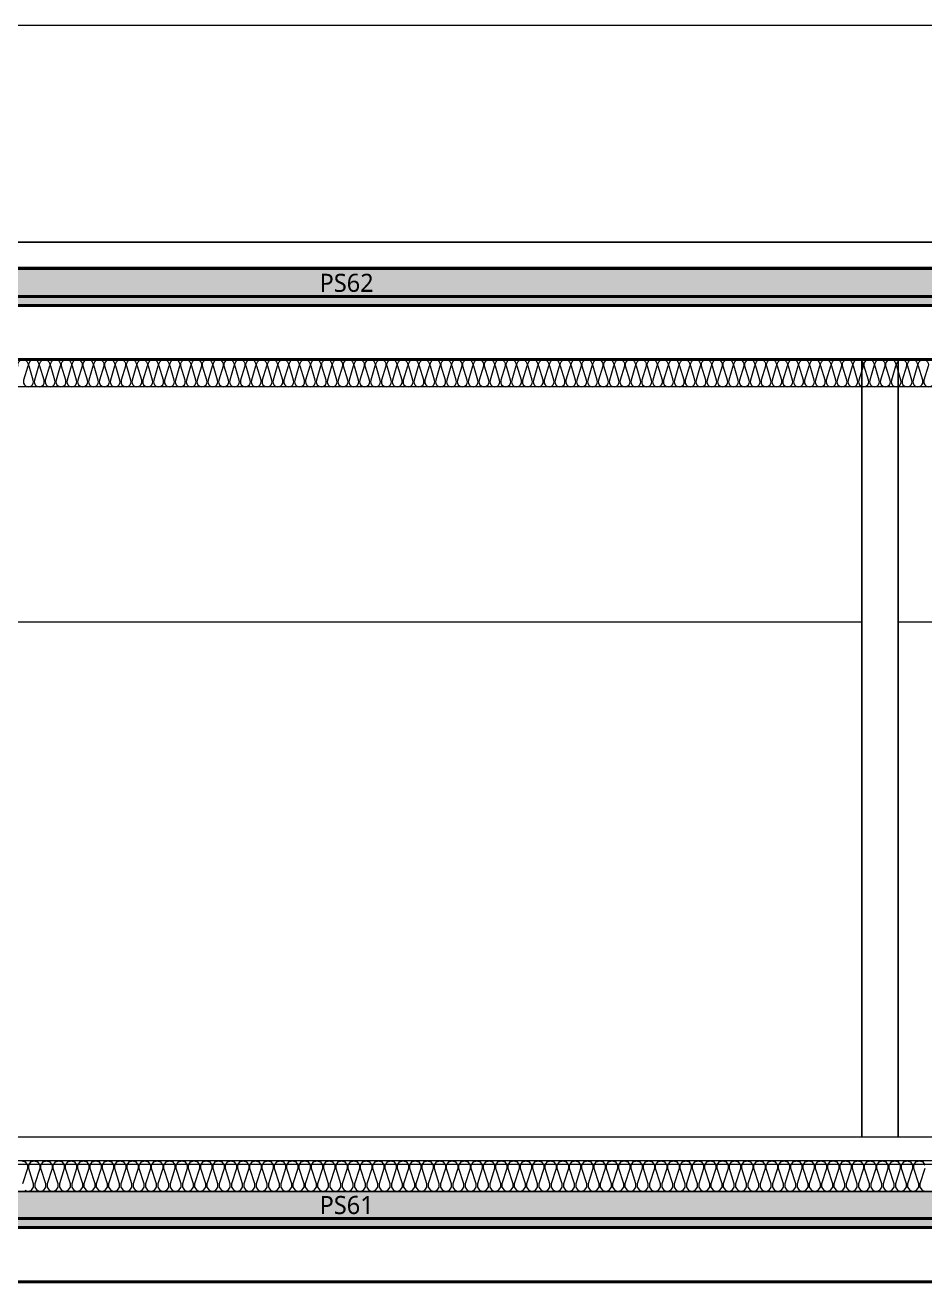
# Model space of a CAD drawing. Header units: millimetres. Extents: x 0 to 420000, y 0 to 297000.
# Drawn here: x 269734 to 274711, y 238000 to 244950 of the extents above; entities that cross this region are included whole.
import ezdxf
from ezdxf.enums import TextEntityAlignment as Align

# ---------------------------------------------------------------- set-up
doc = ezdxf.new("R2010")
doc.units = ezdxf.units.MM
doc.linetypes.add('CEN', pattern=[62, 60, -1, 0, -1])
doc.linetypes.add('HID', pattern=[2, 1.1, -0.9])
for name, color, linetype, lineweight in [('A-AXIS-LINE', 1, 'CEN', 15), ('A-CONC-LIN1', 2, 'Continuous', 40), ('A-CONC-LIN2', 7, 'Continuous', 25), ('A-ELEV-LIN3', 8, 'Continuous', 18), ('A-WAXM-DRYW', 4, 'Continuous', 25), ('A-XXXX-FIN2', 6, 'Continuous', 20), ('A-XXXX-INSL2', 8, 'Continuous', 18), ('A-XXXX-WAT1', 9, 'HID', 20)]:
    doc.layers.add(name, color=color, linetype=linetype, lineweight=lineweight)
doc.layers.add('A-CONC-SOLD', color=253, linetype='CEN')
doc.layers.add('A-XXXX-NPLT', color=144, linetype='Continuous', lineweight=15, plot=False)
doc.styles.add('맑은고딕', font='')
doc.styles.get('맑은고딕').set_extended_font_data('Malgun Gothic')

# ---------------------------------------------------------------- blocks, each defined once
blk = doc.blocks.new('axis(220316)')
at = {"layer": 'A-AXIS-LINE', "ltscale": 1000}
for p, q in [((4631788.1, -355868.7), (4955413.1, -355868.7)), ((4631788.1, -360968.7), (4955413.1, -360968.7))]:
    blk.add_line(p, q, dxfattribs=at)
blk = doc.blocks.new('PS61(횡)')
at = {"layer": 'A-CONC-SOLD'}
h = blk.add_hatch(color=256, dxfattribs=at)
h.dxf.hatch_style = 1
h.paths.add_polyline_path([(1020, 0), (1020, -290), (1700, -290), (1937.4, -150), (9062.6, -150), (9300, -290), (9980, -290), (9980, 0)])
h = blk.add_hatch(color=256, dxfattribs=at)
h.dxf.hatch_style = 1
h.paths.add_polyline_path([(9980, -290), (9980, -350), (9280, -350), (9030, -200), (1970, -200), (1720, -350), (1020, -350), (1020, -290), (1700, -290), (1937.4, -150), (9062.6, -150), (9300, -290)])
at = {"layer": 'A-CONC-LIN1', "color": 2}
for p, q in [((1320, -500), (1270, -350)), ((9680, -500), (9730, -350)), ((1320, -500), (9680, -500))]:
    blk.add_line(p, q, dxfattribs=at)
blk.add_lwpolyline([(9980, -290), (9980, -350), (9280, -350), (9030, -200), (1970, -200), (1720, -350), (1020, -350), (1020, -290), (1700, -290), (1937.4, -150), (9062.6, -150), (9300, -290)], close=True, dxfattribs=at)
at = {"layer": 'A-CONC-LIN2'}
blk.add_line((1020, 0), (9980, 0), dxfattribs=at)
at = {"layer": 'A-XXXX-NPLT'}
for p, q in [((1937.4, -150), (1020, -150)), ((9062.6, -150), (9980, -150))]:
    blk.add_line(p, q, dxfattribs=at)
at = {"layer": 'A-XXXX-NPLT', "style": '맑은고딕'}
blk.add_text('PS61', height=100, dxfattribs=at).set_placement((5500, -75), align=Align.MIDDLE)
blk = doc.blocks.new('횡9층')
at = {"layer": 'A-XXXX-FIN2'}
blk.add_lwpolyline([(4890000.6, -236768.7), (4845250.6, -236768.7)], dxfattribs=at)
at = {"layer": 'A-XXXX-INSL2'}
for points in [[(4890000.6, -236898.7), (4845250.6, -236898.7)], [(4871304.6, -236898.7), (4871323.3, -236905.5), (4871335.2, -236922.5), (4871335.2, -236941.2), (4871308, -237026.2)], [(4871319.9, -237061.9), (4871338.6, -237068.7), (4871357.3, -237061.9), (4871369.2, -237044.9), (4871369.2, -237026.2), (4871342, -236941.2), (4871342, -236922.5), (4871353.9, -236905.5), (4871372.6, -236898.7), (4871391.3, -236905.5), (4871403.2, -236922.5), (4871403.2, -236941.2), (4871376, -237026.2), (4871376, -237044.9), (4871387.9, -237061.9), (4871406.6, -237068.7), (4871425.3, -237061.9), (4871437.2, -237044.9), (4871437.2, -237026.2), (4871410, -236941.2), (4871410, -236922.5), (4871421.9, -236905.5), (4871440.6, -236898.7), (4871459.3, -236905.5), (4871471.2, -236922.5), (4871471.2, -236941.2), (4871444, -237026.2), (4871444, -237044.9), (4871455.9, -237061.9), (4871474.6, -237068.7), (4871493.3, -237061.9), (4871505.2, -237044.9), (4871505.2, -237026.2), (4871478, -236941.2), (4871478, -236922.5), (4871489.9, -236905.5), (4871508.6, -236898.7), (4871527.3, -236905.5), (4871539.2, -236922.5), (4871539.2, -236941.2), (4871512, -237026.2), (4871512, -237044.9), (4871523.9, -237061.9), (4871542.6, -237068.7), (4871561.3, -237061.9), (4871573.2, -237044.9), (4871573.2, -237026.2), (4871546, -236941.2), (4871546, -236922.5), (4871557.9, -236905.5), (4871576.6, -236898.7), (4871595.3, -236905.5), (4871607.2, -236922.5), (4871607.2, -236941.2), (4871580, -237026.2), (4871580, -237044.9), (4871591.9, -237061.9), (4871610.6, -237068.7), (4871629.3, -237061.9), (4871641.2, -237044.9), (4871641.2, -237026.2), (4871614, -236941.2), (4871614, -236922.5), (4871625.9, -236905.5), (4871644.6, -236898.7), (4871663.3, -236905.5), (4871675.2, -236922.5), (4871675.2, -236941.2), (4871648, -237026.2), (4871648, -237044.9), (4871659.9, -237061.9), (4871678.6, -237068.7), (4871697.3, -237061.9), (4871709.2, -237044.9), (4871709.2, -237026.2), (4871682, -236941.2), (4871682, -236922.5), (4871693.9, -236905.5), (4871712.6, -236898.7), (4871731.3, -236905.5), (4871743.2, -236922.5), (4871743.2, -236941.2), (4871716, -237026.2), (4871716, -237044.9), (4871727.9, -237061.9), (4871746.6, -237068.7), (4871765.3, -237061.9), (4871777.2, -237044.9), (4871777.2, -237026.2), (4871750, -236941.2), (4871750, -236922.5), (4871761.9, -236905.5), (4871780.6, -236898.7), (4871799.3, -236905.5), (4871811.2, -236922.5), (4871811.2, -236941.2), (4871784, -237026.2), (4871784, -237044.9), (4871795.9, -237061.9), (4871814.6, -237068.7), (4871833.3, -237061.9), (4871845.2, -237044.9), (4871845.2, -237026.2), (4871818, -236941.2), (4871818, -236922.5), (4871829.9, -236905.5), (4871848.6, -236898.7), (4871867.3, -236905.5), (4871879.2, -236922.5), (4871879.2, -236941.2), (4871852, -237026.2), (4871852, -237044.9), (4871863.9, -237061.9), (4871882.6, -237068.7), (4871901.3, -237061.9), (4871913.2, -237044.9), (4871913.2, -237026.2), (4871886, -236941.2), (4871886, -236922.5), (4871897.9, -236905.5), (4871916.6, -236898.7), (4871935.3, -236905.5), (4871947.2, -236922.5), (4871947.2, -236941.2), (4871920, -237026.2), (4871920, -237044.9), (4871931.9, -237061.9), (4871950.6, -237068.7), (4871969.3, -237061.9), (4871981.2, -237044.9), (4871981.2, -237026.2), (4871954, -236941.2), (4871954, -236922.5), (4871965.9, -236905.5), (4871984.6, -236898.7), (4872003.3, -236905.5), (4872015.2, -236922.5), (4872015.2, -236941.2), (4871988, -237026.2), (4871988, -237044.9), (4871999.9, -237061.9), (4872018.6, -237068.7), (4872037.3, -237061.9), (4872049.2, -237044.9), (4872049.2, -237026.2), (4872022, -236941.2), (4872022, -236922.5), (4872033.9, -236905.5), (4872052.6, -236898.7), (4872071.3, -236905.5), (4872083.2, -236922.5), (4872083.2, -236941.2), (4872056, -237026.2), (4872056, -237044.9), (4872067.9, -237061.9), (4872086.6, -237068.7), (4872105.3, -237061.9), (4872117.2, -237044.9), (4872117.2, -237026.2), (4872090, -236941.2), (4872090, -236922.5), (4872101.9, -236905.5), (4872120.6, -236898.7), (4872139.3, -236905.5), (4872151.2, -236922.5), (4872151.2, -236941.2), (4872124, -237026.2), (4872124, -237044.9), (4872135.9, -237061.9), (4872154.6, -237068.7), (4872173.3, -237061.9), (4872185.2, -237044.9), (4872185.2, -237026.2), (4872158, -236941.2), (4872158, -236922.5), (4872169.9, -236905.5), (4872188.6, -236898.7), (4872207.3, -236905.5), (4872219.2, -236922.5), (4872219.2, -236941.2), (4872192, -237026.2), (4872192, -237044.9), (4872203.9, -237061.9), (4872222.6, -237068.7), (4872241.3, -237061.9), (4872253.2, -237044.9), (4872253.2, -237026.2), (4872226, -236941.2), (4872226, -236922.5), (4872237.9, -236905.5), (4872256.6, -236898.7), (4872275.3, -236905.5), (4872287.2, -236922.5), (4872287.2, -236941.2), (4872260, -237026.2), (4872260, -237044.9), (4872271.9, -237061.9), (4872290.6, -237068.7), (4872309.3, -237061.9), (4872321.2, -237044.9), (4872321.2, -237026.2), (4872294, -236941.2), (4872294, -236922.5), (4872305.9, -236905.5), (4872324.6, -236898.7), (4872343.3, -236905.5), (4872355.2, -236922.5), (4872355.2, -236941.2), (4872328, -237026.2), (4872328, -237044.9), (4872339.9, -237061.9), (4872358.6, -237068.7), (4872377.3, -237061.9), (4872389.2, -237044.9), (4872389.2, -237026.2), (4872362, -236941.2), (4872362, -236922.5), (4872373.9, -236905.5), (4872392.6, -236898.7), (4872411.3, -236905.5), (4872423.2, -236922.5), (4872423.2, -236941.2), (4872396, -237026.2), (4872396, -237044.9), (4872407.9, -237061.9), (4872426.6, -237068.7), (4872445.3, -237061.9), (4872457.2, -237044.9), (4872457.2, -237026.2), (4872430, -236941.2), (4872430, -236922.5), (4872441.9, -236905.5), (4872460.6, -236898.7), (4872479.3, -236905.5), (4872491.2, -236922.5), (4872491.2, -236941.2), (4872464, -237026.2), (4872464, -237044.9), (4872475.9, -237061.9), (4872494.6, -237068.7), (4872513.3, -237061.9), (4872525.2, -237044.9), (4872525.2, -237026.2), (4872498, -236941.2), (4872498, -236922.5), (4872509.9, -236905.5), (4872528.6, -236898.7), (4872547.3, -236905.5), (4872559.2, -236922.5), (4872559.2, -236941.2), (4872532, -237026.2), (4872532, -237044.9), (4872543.9, -237061.9), (4872562.6, -237068.7), (4872581.3, -237061.9), (4872593.2, -237044.9), (4872593.2, -237026.2), (4872566, -236941.2), (4872566, -236922.5), (4872577.9, -236905.5), (4872596.6, -236898.7), (4872615.3, -236905.5), (4872627.2, -236922.5), (4872627.2, -236941.2), (4872600, -237026.2), (4872600, -237044.9), (4872611.9, -237061.9), (4872630.6, -237068.7), (4872649.3, -237061.9), (4872661.2, -237044.9), (4872661.2, -237026.2), (4872634, -236941.2), (4872634, -236922.5), (4872645.9, -236905.5), (4872664.6, -236898.7), (4872683.3, -236905.5), (4872695.2, -236922.5), (4872695.2, -236941.2), (4872668, -237026.2), (4872668, -237044.9), (4872679.9, -237061.9), (4872698.6, -237068.7), (4872717.3, -237061.9), (4872729.2, -237044.9), (4872729.2, -237026.2), (4872702, -236941.2), (4872702, -236922.5), (4872713.9, -236905.5), (4872732.6, -236898.7), (4872751.3, -236905.5), (4872763.2, -236922.5), (4872763.2, -236941.2), (4872736, -237026.2), (4872736, -237044.9), (4872747.9, -237061.9), (4872766.6, -237068.7), (4872785.3, -237061.9), (4872797.2, -237044.9), (4872797.2, -237026.2), (4872770, -236941.2), (4872770, -236922.5), (4872781.9, -236905.5), (4872800.6, -236898.7), (4872819.3, -236905.5), (4872831.2, -236922.5), (4872831.2, -236941.2), (4872804, -237026.2), (4872804, -237044.9), (4872815.9, -237061.9), (4872834.6, -237068.7), (4872853.3, -237061.9), (4872865.2, -237044.9), (4872865.2, -237026.2), (4872838, -236941.2), (4872838, -236922.5), (4872849.9, -236905.5), (4872868.6, -236898.7), (4872887.3, -236905.5), (4872899.2, -236922.5), (4872899.2, -236941.2), (4872872, -237026.2), (4872872, -237044.9), (4872883.9, -237061.9), (4872902.6, -237068.7), (4872921.3, -237061.9), (4872933.2, -237044.9), (4872933.2, -237026.2), (4872906, -236941.2), (4872906, -236922.5), (4872917.9, -236905.5), (4872936.6, -236898.7), (4872955.3, -236905.5), (4872967.2, -236922.5), (4872967.2, -236941.2), (4872940, -237026.2), (4872940, -237044.9), (4872951.9, -237061.9), (4872970.6, -237068.7), (4872989.3, -237061.9), (4873001.2, -237044.9), (4873001.2, -237026.2), (4872974, -236941.2), (4872974, -236922.5), (4872985.9, -236905.5), (4873004.6, -236898.7), (4873023.3, -236905.5), (4873035.2, -236922.5), (4873035.2, -236941.2), (4873008, -237026.2), (4873008, -237044.9), (4873019.9, -237061.9), (4873038.6, -237068.7), (4873057.3, -237061.9), (4873069.2, -237044.9), (4873069.2, -237026.2), (4873042, -236941.2), (4873042, -236922.5), (4873053.9, -236905.5), (4873072.6, -236898.7), (4873091.3, -236905.5), (4873103.2, -236922.5), (4873103.2, -236941.2), (4873076, -237026.2), (4873076, -237044.9), (4873087.9, -237061.9), (4873106.6, -237068.7), (4873125.3, -237061.9), (4873137.2, -237044.9), (4873137.2, -237026.2), (4873110, -236941.2), (4873110, -236922.5), (4873121.9, -236905.5), (4873140.6, -236898.7), (4873159.3, -236905.5), (4873171.2, -236922.5), (4873171.2, -236941.2), (4873144, -237026.2), (4873144, -237044.9), (4873155.9, -237061.9), (4873174.6, -237068.7), (4873193.3, -237061.9), (4873205.2, -237044.9), (4873205.2, -237026.2), (4873178, -236941.2), (4873178, -236922.5), (4873189.9, -236905.5), (4873208.6, -236898.7), (4873227.3, -236905.5), (4873239.2, -236922.5), (4873239.2, -236941.2), (4873212, -237026.2), (4873212, -237044.9), (4873223.9, -237061.9), (4873242.6, -237068.7), (4873261.3, -237061.9), (4873273.2, -237044.9), (4873273.2, -237026.2), (4873246, -236941.2), (4873246, -236922.5), (4873257.9, -236905.5), (4873276.6, -236898.7), (4873295.3, -236905.5), (4873307.2, -236922.5), (4873307.2, -236941.2), (4873280, -237026.2), (4873280, -237044.9), (4873291.9, -237061.9), (4873310.6, -237068.7), (4873329.3, -237061.9), (4873341.2, -237044.9), (4873341.2, -237026.2), (4873314, -236941.2), (4873314, -236922.5), (4873325.9, -236905.5), (4873344.6, -236898.7), (4873363.3, -236905.5), (4873375.2, -236922.5), (4873375.2, -236941.2), (4873348, -237026.2), (4873348, -237044.9), (4873359.9, -237061.9), (4873378.6, -237068.7), (4873397.3, -237061.9), (4873409.2, -237044.9), (4873409.2, -237026.2), (4873382, -236941.2), (4873382, -236922.5), (4873393.9, -236905.5), (4873412.6, -236898.7), (4873431.3, -236905.5), (4873443.2, -236922.5), (4873443.2, -236941.2), (4873416, -237026.2), (4873416, -237044.9), (4873427.9, -237061.9), (4873446.6, -237068.7), (4873465.3, -237061.9), (4873477.2, -237044.9), (4873477.2, -237026.2), (4873450, -236941.2), (4873450, -236922.5), (4873461.9, -236905.5), (4873480.6, -236898.7), (4873499.3, -236905.5), (4873511.2, -236922.5), (4873511.2, -236941.2), (4873484, -237026.2), (4873484, -237044.9), (4873495.9, -237061.9), (4873514.6, -237068.7), (4873533.3, -237061.9), (4873545.2, -237044.9), (4873545.2, -237026.2), (4873518, -236941.2), (4873518, -236922.5), (4873529.9, -236905.5), (4873548.6, -236898.7), (4873567.3, -236905.5), (4873579.2, -236922.5), (4873579.2, -236941.2), (4873552, -237026.2), (4873552, -237044.9), (4873563.9, -237061.9), (4873582.6, -237068.7), (4873601.3, -237061.9), (4873613.2, -237044.9), (4873613.2, -237026.2), (4873586, -236941.2), (4873586, -236922.5), (4873597.9, -236905.5), (4873616.6, -236898.7), (4873635.3, -236905.5), (4873647.2, -236922.5), (4873647.2, -236941.2), (4873620, -237026.2), (4873620, -237044.9), (4873631.9, -237061.9), (4873650.6, -237068.7), (4873669.3, -237061.9), (4873681.2, -237044.9), (4873681.2, -237026.2), (4873654, -236941.2), (4873654, -236922.5), (4873665.9, -236905.5), (4873684.6, -236898.7), (4873703.3, -236905.5), (4873715.2, -236922.5), (4873715.2, -236941.2), (4873688, -237026.2), (4873688, -237044.9), (4873699.9, -237061.9), (4873718.6, -237068.7), (4873737.3, -237061.9), (4873749.2, -237044.9), (4873749.2, -237026.2), (4873722, -236941.2), (4873722, -236922.5), (4873733.9, -236905.5), (4873752.6, -236898.7), (4873771.3, -236905.5), (4873783.2, -236922.5), (4873783.2, -236941.2), (4873756, -237026.2), (4873756, -237044.9), (4873767.9, -237061.9), (4873786.6, -237068.7), (4873805.3, -237061.9), (4873817.2, -237044.9), (4873817.2, -237026.2), (4873790, -236941.2), (4873790, -236922.5), (4873801.9, -236905.5), (4873820.6, -236898.7), (4873839.3, -236905.5), (4873851.2, -236922.5), (4873851.2, -236941.2), (4873824, -237026.2), (4873824, -237044.9), (4873835.9, -237061.9), (4873854.6, -237068.7), (4873873.3, -237061.9), (4873885.2, -237044.9), (4873885.2, -237026.2), (4873858, -236941.2), (4873858, -236922.5), (4873869.9, -236905.5), (4873888.6, -236898.7), (4873907.3, -236905.5), (4873919.2, -236922.5), (4873919.2, -236941.2), (4873892, -237026.2), (4873892, -237044.9), (4873903.9, -237061.9), (4873922.6, -237068.7), (4873941.3, -237061.9), (4873953.2, -237044.9), (4873953.2, -237026.2), (4873926, -236941.2), (4873926, -236922.5), (4873937.9, -236905.5), (4873956.6, -236898.7), (4873975.3, -236905.5), (4873987.2, -236922.5), (4873987.2, -236941.2), (4873960, -237026.2), (4873960, -237044.9), (4873971.9, -237061.9), (4873990.6, -237068.7), (4874009.3, -237061.9), (4874021.2, -237044.9), (4874021.2, -237026.2), (4873994, -236941.2), (4873994, -236922.5), (4874005.9, -236905.5), (4874024.6, -236898.7), (4874043.3, -236905.5), (4874055.2, -236922.5), (4874055.2, -236941.2), (4874028, -237026.2), (4874028, -237044.9), (4874039.9, -237061.9), (4874058.6, -237068.7), (4874077.3, -237061.9), (4874089.2, -237044.9), (4874089.2, -237026.2), (4874062, -236941.2), (4874062, -236922.5), (4874073.9, -236905.5), (4874092.6, -236898.7), (4874111.3, -236905.5), (4874123.2, -236922.5), (4874123.2, -236941.2), (4874096, -237026.2), (4874096, -237044.9), (4874107.9, -237061.9), (4874126.6, -237068.7), (4874145.3, -237061.9), (4874157.2, -237044.9), (4874157.2, -237026.2), (4874130, -236941.2), (4874130, -236922.5), (4874141.9, -236905.5), (4874160.6, -236898.7), (4874179.3, -236905.5), (4874191.2, -236922.5), (4874191.2, -236941.2), (4874164, -237026.2), (4874164, -237044.9), (4874175.9, -237061.9), (4874194.6, -237068.7), (4874213.3, -237061.9), (4874225.2, -237044.9), (4874225.2, -237026.2), (4874198, -236941.2), (4874198, -236922.5), (4874209.9, -236905.5), (4874228.6, -236898.7), (4874247.3, -236905.5), (4874259.2, -236922.5), (4874259.2, -236941.2), (4874232, -237026.2), (4874232, -237044.9), (4874243.9, -237061.9), (4874262.6, -237068.7), (4874281.3, -237061.9), (4874293.2, -237044.9), (4874293.2, -237026.2), (4874266, -236941.2), (4874266, -236922.5), (4874277.9, -236905.5), (4874296.6, -236898.7), (4874315.3, -236905.5), (4874327.2, -236922.5), (4874327.2, -236941.2), (4874300, -237026.2), (4874300, -237044.9), (4874311.9, -237061.9), (4874330.6, -237068.7), (4874349.3, -237061.9), (4874361.2, -237044.9), (4874361.2, -237026.2), (4874334, -236941.2), (4874334, -236922.5), (4874345.9, -236905.5), (4874364.6, -236898.7), (4874383.3, -236905.5), (4874395.2, -236922.5), (4874395.2, -236941.2), (4874368, -237026.2), (4874368, -237044.9), (4874379.9, -237061.9), (4874398.6, -237068.7), (4874417.3, -237061.9), (4874429.2, -237044.9), (4874429.2, -237026.2), (4874402, -236941.2), (4874402, -236922.5), (4874413.9, -236905.5), (4874432.6, -236898.7), (4874451.3, -236905.5), (4874463.2, -236922.5), (4874463.2, -236941.2), (4874436, -237026.2), (4874436, -237044.9), (4874447.9, -237061.9), (4874466.6, -237068.7), (4874485.3, -237061.9), (4874497.2, -237044.9), (4874497.2, -237026.2), (4874470, -236941.2), (4874470, -236922.5), (4874481.9, -236905.5), (4874500.6, -236898.7), (4874519.3, -236905.5), (4874531.2, -236922.5), (4874531.2, -236941.2), (4874504, -237026.2), (4874504, -237044.9), (4874515.9, -237061.9), (4874534.6, -237068.7), (4874553.3, -237061.9), (4874565.2, -237044.9), (4874565.2, -237026.2), (4874538, -236941.2), (4874538, -236922.5), (4874549.9, -236905.5), (4874568.6, -236898.7), (4874587.3, -236905.5), (4874599.2, -236922.5), (4874599.2, -236941.2), (4874572, -237026.2), (4874572, -237044.9), (4874583.9, -237061.9), (4874602.6, -237068.7), (4874621.3, -237061.9), (4874633.2, -237044.9), (4874633.2, -237026.2), (4874606, -236941.2), (4874606, -236922.5), (4874617.9, -236905.5), (4874636.6, -236898.7), (4874655.3, -236905.5), (4874667.2, -236922.5), (4874667.2, -236941.2), (4874640, -237026.2), (4874640, -237044.9), (4874651.9, -237061.9), (4874670.6, -237068.7), (4874689.3, -237061.9), (4874701.2, -237044.9), (4874701.2, -237026.2), (4874674, -236941.2), (4874674, -236922.5), (4874685.9, -236905.5), (4874704.6, -236898.7), (4874723.3, -236905.5), (4874735.2, -236922.5), (4874735.2, -236941.2), (4874708, -237026.2), (4874708, -237044.9), (4874719.9, -237061.9), (4874738.6, -237068.7), (4874757.3, -237061.9), (4874769.2, -237044.9), (4874769.2, -237026.2), (4874742, -236941.2), (4874742, -236922.5), (4874753.9, -236905.5), (4874772.6, -236898.7), (4874791.3, -236905.5), (4874803.2, -236922.5), (4874803.2, -236941.2), (4874776, -237026.2), (4874776, -237044.9), (4874787.9, -237061.9), (4874806.6, -237068.7), (4874825.3, -237061.9), (4874837.2, -237044.9), (4874837.2, -237026.2), (4874810, -236941.2), (4874810, -236922.5), (4874821.9, -236905.5), (4874840.6, -236898.7), (4874859.3, -236905.5), (4874871.2, -236922.5), (4874871.2, -236941.2), (4874844, -237026.2), (4874844, -237044.9), (4874855.9, -237061.9), (4874874.6, -237068.7), (4874893.3, -237061.9), (4874905.2, -237044.9), (4874905.2, -237026.2), (4874878, -236941.2), (4874878, -236922.5), (4874889.9, -236905.5), (4874908.6, -236898.7), (4874927.3, -236905.5), (4874939.2, -236922.5), (4874939.2, -236941.2), (4874912, -237026.2), (4874912, -237044.9), (4874923.9, -237061.9), (4874942.6, -237068.7), (4874961.3, -237061.9), (4874973.2, -237044.9), (4874973.2, -237026.2), (4874946, -236941.2), (4874946, -236922.5), (4874957.9, -236905.5), (4874976.6, -236898.7), (4874995.3, -236905.5), (4875007.2, -236922.5), (4875007.2, -236941.2), (4874980, -237026.2), (4874980, -237044.9), (4874991.9, -237061.9), (4875010.6, -237068.7), (4875029.3, -237061.9), (4875041.2, -237044.9), (4875041.2, -237026.2), (4875014, -236941.2), (4875014, -236922.5), (4875025.9, -236905.5), (4875044.6, -236898.7), (4875063.3, -236905.5), (4875075.2, -236922.5), (4875075.2, -236941.2), (4875048, -237026.2), (4875048, -237044.9), (4875059.9, -237061.9), (4875078.6, -237068.7), (4875097.3, -237061.9), (4875109.2, -237044.9), (4875109.2, -237026.2), (4875082, -236941.2), (4875082, -236922.5), (4875093.9, -236905.5), (4875112.6, -236898.7), (4875131.3, -236905.5), (4875143.2, -236922.5), (4875143.2, -236941.2), (4875116, -237026.2), (4875116, -237044.9), (4875127.9, -237061.9), (4875146.6, -237068.7), (4875165.3, -237061.9), (4875177.2, -237044.9), (4875177.2, -237026.2), (4875150, -236941.2), (4875150, -236922.5), (4875161.9, -236905.5), (4875180.6, -236898.7), (4875199.3, -236905.5), (4875211.2, -236922.5), (4875211.2, -236941.2), (4875184, -237026.2), (4875184, -237044.9), (4875195.9, -237061.9), (4875214.6, -237068.7), (4875233.3, -237061.9), (4875245.2, -237044.9), (4875245.2, -237026.2), (4875218, -236941.2), (4875218, -236922.5), (4875229.9, -236905.5), (4875248.6, -236898.7), (4875267.3, -236905.5), (4875279.2, -236922.5), (4875279.2, -236941.2), (4875252, -237026.2), (4875252, -237044.9), (4875263.9, -237061.9), (4875282.6, -237068.7), (4875301.3, -237061.9), (4875313.2, -237044.9), (4875313.2, -237026.2), (4875286, -236941.2), (4875286, -236922.5), (4875297.9, -236905.5), (4875316.6, -236898.7), (4875335.3, -236905.5), (4875347.2, -236922.5), (4875347.2, -236941.2), (4875320, -237026.2), (4875320, -237044.9), (4875331.9, -237061.9), (4875350.6, -237068.7), (4875369.3, -237061.9), (4875381.2, -237044.9), (4875381.2, -237026.2), (4875354, -236941.2), (4875354, -236922.5), (4875365.9, -236905.5), (4875384.6, -236898.7), (4875403.3, -236905.5), (4875415.2, -236922.5), (4875415.2, -236941.2), (4875388, -237026.2), (4875388, -237044.9), (4875399.9, -237061.9), (4875418.6, -237068.7), (4875437.3, -237061.9), (4875449.2, -237044.9), (4875449.2, -237026.2), (4875422, -236941.2), (4875422, -236922.5), (4875433.9, -236905.5), (4875452.6, -236898.7), (4875471.3, -236905.5), (4875483.2, -236922.5), (4875483.2, -236941.2), (4875456, -237026.2), (4875456, -237044.9), (4875467.9, -237061.9), (4875486.6, -237068.7), (4875505.3, -237061.9), (4875517.2, -237044.9), (4875517.2, -237026.2), (4875490, -236941.2), (4875490, -236922.5), (4875501.9, -236905.5), (4875520.6, -236898.7), (4875539.3, -236905.5), (4875551.2, -236922.5), (4875551.2, -236941.2), (4875524, -237026.2), (4875524, -237044.9), (4875535.9, -237061.9), (4875554.6, -237068.7), (4875573.3, -237061.9), (4875585.2, -237044.9), (4875585.2, -237026.2), (4875558, -236941.2), (4875558, -236922.5), (4875569.9, -236905.5), (4875588.6, -236898.7), (4875607.3, -236905.5), (4875619.2, -236922.5), (4875619.2, -236941.2), (4875592, -237026.2), (4875592, -237044.9), (4875603.9, -237061.9), (4875622.6, -237068.7), (4875641.3, -237061.9), (4875653.2, -237044.9), (4875653.2, -237026.2), (4875626, -236941.2), (4875626, -236922.5), (4875637.9, -236905.5), (4875656.6, -236898.7), (4875675.3, -236905.5), (4875687.2, -236922.5), (4875687.2, -236941.2), (4875660, -237026.2), (4875660, -237044.9), (4875671.9, -237061.9), (4875690.6, -237068.7), (4875709.3, -237061.9), (4875721.2, -237044.9), (4875721.2, -237026.2), (4875694, -236941.2), (4875694, -236922.5), (4875705.9, -236905.5), (4875724.6, -236898.7), (4875743.3, -236905.5), (4875755.2, -236922.5), (4875755.2, -236941.2), (4875728, -237026.2), (4875728, -237044.9), (4875739.9, -237061.9), (4875758.6, -237068.7), (4875777.3, -237061.9), (4875789.2, -237044.9), (4875789.2, -237026.2), (4875762, -236941.2), (4875762, -236922.5), (4875773.9, -236905.5), (4875792.6, -236898.7), (4875811.3, -236905.5), (4875823.2, -236922.5), (4875823.2, -236941.2), (4875796, -237026.2), (4875796, -237044.9), (4875807.9, -237061.9), (4875826.6, -237068.7), (4875845.3, -237061.9), (4875857.2, -237044.9), (4875857.2, -237026.2), (4875830, -236941.2), (4875830, -236922.5), (4875841.9, -236905.5), (4875860.6, -236898.7), (4875879.3, -236905.5), (4875891.2, -236922.5), (4875891.2, -236941.2), (4875864, -237026.2), (4875864, -237044.9), (4875875.9, -237061.9), (4875894.6, -237068.7), (4875913.3, -237061.9), (4875925.2, -237044.9), (4875925.2, -237026.2), (4875898, -236941.2), (4875898, -236922.5), (4875909.9, -236905.5), (4875928.6, -236898.7), (4875947.3, -236905.5), (4875959.2, -236922.5), (4875959.2, -236941.2), (4875932, -237026.2), (4875932, -237044.9), (4875943.9, -237061.9), (4875962.6, -237068.7), (4875981.3, -237061.9), (4875993.2, -237044.9), (4875993.2, -237026.2), (4875966, -236941.2), (4875966, -236922.5), (4875977.9, -236905.5), (4875996.6, -236898.7), (4876015.3, -236905.5), (4876027.2, -236922.5), (4876027.2, -236941.2), (4876000, -237026.2), (4876000, -237044.9), (4876011.9, -237061.9), (4876030.6, -237068.7), (4876049.3, -237061.9), (4876061.2, -237044.9), (4876061.2, -237026.2), (4876034, -236941.2), (4876034, -236922.5), (4876045.9, -236905.5), (4876064.6, -236898.7), (4876083.3, -236905.5), (4876095.2, -236922.5), (4876095.2, -236941.2), (4876068, -237026.2), (4876068, -237044.9), (4876079.9, -237061.9), (4876098.6, -237068.7), (4876117.3, -237061.9), (4876129.2, -237044.9), (4876129.2, -237026.2), (4876102, -236941.2), (4876102, -236922.5), (4876113.9, -236905.5), (4876132.6, -236898.7), (4876151.3, -236905.5), (4876163.2, -236922.5), (4876163.2, -236941.2), (4876136, -237026.2), (4876136, -237044.9), (4876147.9, -237061.9), (4876166.6, -237068.7), (4876185.3, -237061.9), (4876197.2, -237044.9), (4876197.2, -237026.2), (4876170, -236941.2), (4876170, -236922.5), (4876181.9, -236905.5), (4876200.6, -236898.7), (4876219.3, -236905.5), (4876231.2, -236922.5), (4876231.2, -236941.2), (4876204, -237026.2), (4876204, -237044.9), (4876215.9, -237061.9), (4876234.6, -237068.7), (4876253.3, -237061.9), (4876265.2, -237044.9), (4876265.2, -237026.2), (4876238, -236941.2), (4876238, -236922.5), (4876249.9, -236905.5), (4876268.6, -236898.7), (4876287.3, -236905.5), (4876299.2, -236922.5)], [(4876299.2, -236941.2), (4876272, -237026.2), (4876272, -237044.9), (4876283.9, -237061.9), (4876302.6, -237068.7)]]:
    blk.add_lwpolyline(points, dxfattribs=at)
blk.add_blockref('PS61(횡)', (4867600.6, -237068.7))
blk = doc.blocks.new('PS62(횡)')
at = {"layer": 'A-CONC-SOLD'}
h = blk.add_hatch(color=256, dxfattribs=at)
h.dxf.hatch_style = 1
h.paths.add_polyline_path([(1020, 0), (1020, -290), (1700, -290), (1937.4, -150), (9062.6, -150), (9300, -290), (9980, -290), (9980, 0)])
h = blk.add_hatch(color=256, dxfattribs=at)
h.dxf.hatch_style = 1
h.paths.add_polyline_path([(9980, -290), (9980, -350), (9280, -350), (9030, -200), (1970, -200), (1720, -350), (1020, -350), (1020, -290), (1700, -290), (1937.4, -150), (9062.6, -150), (9300, -290)])
at = {"layer": 'A-CONC-LIN1', "color": 2}
for p, q in [((1320, -500), (1270, -350)), ((9680, -500), (9730, -350)), ((1320, -500), (9680, -500))]:
    blk.add_line(p, q, dxfattribs=at)
blk.add_lwpolyline([(9980, -290), (9980, -350), (9280, -350), (9030, -200), (1970, -200), (1720, -350), (1020, -350), (1020, -290), (1700, -290), (1937.4, -150), (9062.6, -150), (9300, -290)], close=True, dxfattribs=at)
at = {"layer": 'A-CONC-LIN2'}
blk.add_line((1020, 0), (9980, 0), dxfattribs=at)
at = {"layer": 'A-XXXX-NPLT'}
for p, q in [((1937.4, -150), (1020, -150)), ((9062.6, -150), (9980, -150))]:
    blk.add_line(p, q, dxfattribs=at)
at = {"layer": 'A-XXXX-NPLT', "style": '맑은고딕'}
blk.add_text('PS62', height=100, dxfattribs=at).set_placement((5500, -75), align=Align.MIDDLE)
blk = doc.blocks.new('지원시설(210727)')
at = {"layer": 'A-CONC-LIN2'}
blk.add_line((4825380.6, -221468.7), (4859270.6, -221468.7), dxfattribs=at)
blk.add_lwpolyline([(4859315.6, -220438.7), (4859290.6, -220443.7), (4859290.6, -221593.7), (4859275.6, -221608.7), (4825375.6, -221608.7), (4825360.6, -221593.7), (4825360.6, -220443.7), (4825335.6, -220438.7)], dxfattribs=at)
at = {"layer": 'A-ELEV-LIN3'}
blk.add_line((4824980.1, -220268.7), (4859300.6, -220268.7), dxfattribs=at)
at = {"layer": 'A-WAXM-DRYW'}
for p, q in [((4855950.6, -226418.7), (4855950.6, -222118.7)), ((4856150.6, -226418.7), (4856150.6, -222118.7))]:
    blk.add_line(p, q, dxfattribs=at)
at = {"layer": 'A-XXXX-FIN2'}
blk.add_line((4856150.6, -223568.7), (4858250.6, -223568.7), dxfattribs=at)
blk.add_lwpolyline([(4825350.6, -223268.7), (4825650.6, -223268.7), (4825650.6, -223568.7), (4855950.6, -223568.7)], dxfattribs=at)
at = {"layer": 'A-XXXX-WAT1', "ltscale": 50}
blk.add_lwpolyline([(4825335.6, -220438.7), (4825355.6, -220446.7), (4825355.6, -221595.8), (4825373.5, -221613.7), (4859277.6, -221613.7), (4859295.6, -221595.8), (4859295.6, -220446.7), (4859315.6, -220438.7)], dxfattribs=at)
blk.add_blockref('PS62(횡)', (4847600.6, -221618.7))

msp = doc.modelspace()

# ---------------------------------------------------------------- linework, layer by layer
at = {"layer": 'A-XXXX-INSL2'}
msp.add_lwpolyline([(269696, 243063.6, -1.37259), (269749, 243063.6), (269726, 242986.4, 1.37259), (269779, 242986.4), (269756, 243063.6, -1.37259), (269809, 243063.6), (269786, 242986.4, 1.37259), (269839, 242986.4), (269816, 243063.6, -1.37259), (269869, 243063.6), (269846, 242986.4, 1.37259), (269899, 242986.4), (269876, 243063.6, -1.37259), (269929, 243063.6), (269906, 242986.4, 1.37259), (269959, 242986.4), (269936, 243063.6, -1.37259), (269989, 243063.6), (269966, 242986.4, 1.37259), (270019, 242986.4), (269996, 243063.6, -1.37259), (270049, 243063.6), (270026, 242986.4, 1.37259), (270079, 242986.4), (270056, 243063.6, -1.37259), (270109, 243063.6), (270086, 242986.4, 1.37259), (270139, 242986.4), (270116, 243063.6, -1.37259), (270169, 243063.6), (270146, 242986.4, 1.37259), (270199, 242986.4), (270176, 243063.6, -1.37259), (270229, 243063.6), (270206, 242986.4, 1.37259), (270259, 242986.4), (270236, 243063.6, -1.37259), (270289, 243063.6), (270266, 242986.4, 1.37259), (270319, 242986.4), (270296, 243063.6, -1.37259), (270349, 243063.6), (270326, 242986.4, 1.37259), (270379, 242986.4), (270356, 243063.6, -1.37259), (270409, 243063.6), (270386, 242986.4, 1.37259), (270439, 242986.4), (270416, 243063.6, -1.37259), (270469, 243063.6), (270446, 242986.4, 1.37259), (270499, 242986.4), (270476, 243063.6, -1.37259), (270529, 243063.6), (270506, 242986.4, 1.37259), (270559, 242986.4), (270536, 243063.6, -1.37259), (270589, 243063.6), (270566, 242986.4, 1.37259), (270619, 242986.4), (270596, 243063.6, -1.37259), (270649, 243063.6), (270626, 242986.4, 1.37259), (270679, 242986.4), (270656, 243063.6, -1.37259), (270709, 243063.6), (270686, 242986.4, 1.37259), (270739, 242986.4), (270716, 243063.6, -1.37259), (270769, 243063.6), (270746, 242986.4, 1.37259), (270799, 242986.4), (270776, 243063.6, -1.37259), (270829, 243063.6), (270806, 242986.4, 1.37259), (270859, 242986.4), (270836, 243063.6, -1.37259), (270889, 243063.6), (270866, 242986.4, 1.37259), (270919, 242986.4), (270896, 243063.6, -1.37259), (270949, 243063.6), (270926, 242986.4, 1.37259), (270979, 242986.4), (270956, 243063.6, -1.37259), (271009, 243063.6), (270986, 242986.4, 1.37259), (271039, 242986.4), (271016, 243063.6, -1.37259), (271069, 243063.6), (271046, 242986.4, 1.37259), (271099, 242986.4), (271076, 243063.6, -1.37259), (271129, 243063.6), (271106, 242986.4, 1.37259), (271159, 242986.4), (271136, 243063.6, -1.37259), (271189, 243063.6), (271166, 242986.4, 1.37259), (271219, 242986.4), (271196, 243063.6, -1.37259), (271249, 243063.6), (271226, 242986.4, 1.37259), (271279, 242986.4), (271256, 243063.6, -1.37259), (271309, 243063.6), (271286, 242986.4, 1.37259), (271339, 242986.4), (271316, 243063.6, -1.37259), (271369, 243063.6), (271346, 242986.4, 1.37259), (271399, 242986.4), (271376, 243063.6, -1.37259), (271429, 243063.6), (271406, 242986.4, 1.37259), (271459, 242986.4), (271436, 243063.6, -1.37259), (271489, 243063.6), (271466, 242986.4, 1.37259), (271519, 242986.4), (271496, 243063.6, -1.37259), (271549, 243063.6), (271526, 242986.4, 1.37259), (271579, 242986.4), (271556, 243063.6, -1.37259), (271609, 243063.6), (271586, 242986.4, 1.37259), (271639, 242986.4), (271616, 243063.6, -1.37259), (271669, 243063.6), (271646, 242986.4, 1.37259), (271699, 242986.4), (271676, 243063.6, -1.37259), (271729, 243063.6), (271706, 242986.4, 1.37259), (271759, 242986.4), (271736, 243063.6, -1.37259), (271789, 243063.6), (271766, 242986.4, 1.37259), (271819, 242986.4), (271796, 243063.6, -1.37259), (271849, 243063.6), (271826, 242986.4, 1.37259), (271879, 242986.4), (271856, 243063.6, -1.37259), (271909, 243063.6), (271886, 242986.4, 1.37259), (271939, 242986.4), (271916, 243063.6, -1.37259), (271969, 243063.6), (271946, 242986.4, 1.37259), (271999, 242986.4), (271976, 243063.6, -1.37259), (272029, 243063.6), (272006, 242986.4, 1.37259), (272059, 242986.4), (272036, 243063.6, -1.37259), (272089, 243063.6), (272066, 242986.4, 1.37259), (272119, 242986.4), (272096, 243063.6, -1.37259), (272149, 243063.6), (272126, 242986.4, 1.37259), (272179, 242986.4), (272156, 243063.6, -1.37259), (272209, 243063.6), (272186, 242986.4, 1.37259), (272239, 242986.4), (272216, 243063.6, -1.37259), (272269, 243063.6), (272246, 242986.4, 1.37259), (272299, 242986.4), (272276, 243063.6, -1.37259), (272329, 243063.6), (272306, 242986.4, 1.37259), (272359, 242986.4), (272336, 243063.6, -1.37259), (272389, 243063.6), (272366, 242986.4, 1.37259), (272419, 242986.4), (272396, 243063.6, -1.37259), (272449, 243063.6), (272426, 242986.4, 1.37259), (272479, 242986.4), (272456, 243063.6, -1.37259), (272509, 243063.6), (272486, 242986.4, 1.37259), (272539, 242986.4), (272516, 243063.6, -1.37259), (272569, 243063.6), (272546, 242986.4, 1.37259), (272599, 242986.4), (272576, 243063.6, -1.37259), (272629, 243063.6), (272606, 242986.4, 1.37259), (272659, 242986.4), (272636, 243063.6, -1.37259), (272689, 243063.6), (272666, 242986.4, 1.37259), (272719, 242986.4), (272696, 243063.6, -1.37259), (272749, 243063.6), (272726, 242986.4, 1.37259), (272779, 242986.4), (272756, 243063.6, -1.37259), (272809, 243063.6), (272786, 242986.4, 1.37259), (272839, 242986.4), (272816, 243063.6, -1.37259), (272869, 243063.6), (272846, 242986.4, 1.37259), (272899, 242986.4), (272876, 243063.6, -1.37259), (272929, 243063.6), (272906, 242986.4, 1.37259), (272959, 242986.4), (272936, 243063.6, -1.37259), (272989, 243063.6), (272966, 242986.4, 1.37259), (273019, 242986.4), (272996, 243063.6, -1.37259), (273049, 243063.6), (273026, 242986.4, 1.37259), (273079, 242986.4), (273056, 243063.6, -1.37259), (273109, 243063.6), (273086, 242986.4, 1.37259), (273139, 242986.4), (273116, 243063.6, -1.37259), (273169, 243063.6), (273146, 242986.4, 1.37259), (273199, 242986.4), (273176, 243063.6, -1.37259), (273229, 243063.6), (273206, 242986.4, 1.37259), (273259, 242986.4), (273236, 243063.6, -1.37259), (273289, 243063.6), (273266, 242986.4, 1.37259), (273319, 242986.4), (273296, 243063.6, -1.37259), (273349, 243063.6), (273326, 242986.4, 1.37259), (273379, 242986.4), (273356, 243063.6, -1.37259), (273409, 243063.6), (273386, 242986.4, 1.37259), (273439, 242986.4), (273416, 243063.6, -1.37259), (273469, 243063.6), (273446, 242986.4, 1.37259), (273499, 242986.4), (273476, 243063.6, -1.37259), (273529, 243063.6), (273506, 242986.4, 1.37259), (273559, 242986.4), (273536, 243063.6, -1.37259), (273589, 243063.6), (273566, 242986.4, 1.37259), (273619, 242986.4), (273596, 243063.6, -1.37259), (273649, 243063.6), (273626, 242986.4, 1.37259), (273679, 242986.4), (273656, 243063.6, -1.37259), (273709, 243063.6), (273686, 242986.4, 1.37259), (273739, 242986.4), (273716, 243063.6, -1.37259), (273769, 243063.6), (273746, 242986.4, 1.37259), (273799, 242986.4), (273776, 243063.6, -1.37259), (273829, 243063.6), (273806, 242986.4, 1.37259), (273859, 242986.4), (273836, 243063.6, -1.37259), (273889, 243063.6), (273866, 242986.4, 1.37259), (273919, 242986.4), (273896, 243063.6, -1.37259), (273949, 243063.6), (273926, 242986.4, 1.37259), (273979, 242986.4), (273956, 243063.6, -1.37259), (274009, 243063.6), (273986, 242986.4, 1.37259), (274039, 242986.4), (274016, 243063.6, -1.37259), (274069, 243063.6), (274046, 242986.4, 1.37259), (274099, 242986.4), (274076, 243063.6, -1.37259), (274129, 243063.6), (274106, 242986.4, 1.37259), (274159, 242986.4), (274136, 243063.6, -1.37259), (274189, 243063.6), (274166, 242986.4, 1.37259), (274219, 242986.4), (274196, 243063.6, -1.37259), (274249, 243063.6), (274226, 242986.4, 1.37259), (274279, 242986.4), (274256, 243063.6, -1.37259), (274309, 243063.6), (274286, 242986.4, 1.37259), (274339, 242986.4), (274316, 243063.6, -1.37259), (274369, 243063.6), (274346, 242986.4, 1.37259), (274399, 242986.4), (274376, 243063.6, -1.37259), (274429, 243063.6), (274406, 242986.4, 1.37259), (274459, 242986.4), (274436, 243063.6, -1.37259), (274489, 243063.6), (274466, 242986.4, 1.37259), (274519, 242986.4), (274496, 243063.6, -1.37259), (274549, 243063.6), (274526, 242986.4, 1.37259), (274579, 242986.4), (274556, 243063.6, -1.37259), (274609, 243063.6), (274586, 242986.4, 1.37259), (274639, 242986.4), (274616, 243063.6, -1.37259), (274669, 243063.6), (274646, 242986.4, 1.37259), (274699, 242986.4), (274676, 243063.6, -1.37259), (274729, 243063.6), (274706, 242986.4, 1.37259), (274759, 242986.4)], format="xyb", dxfattribs=at)
msp.add_lwpolyline([(288262.5, 242450), (286762.5, 242450), (286762.5, 242950), (278262.5, 242950), (278262.5, 242450), (275762.5, 242450), (275762.5, 242950), (267262.5, 242950), (267262.5, 242450), (264762.5, 242450), (264762.5, 242950), (256262.5, 242950), (256262.5, 242450), (253762.5, 242450), (253762.5, 242950), (245312.5, 242950), (245312.5, 242450), (243762.5, 242450)], dxfattribs=at)

# ---------------------------------------------------------------- block references
msp.add_blockref('지원시설(210727)', (-4581588.1, 465218.7))
at = {"layer": 'A-AXIS-LINE'}
msp.add_blockref('axis(220316)', (-4581588.1, 599618.7), dxfattribs=at)
at = {"layer": 'A-CONC-LIN1'}
msp.add_blockref('횡9층', (-4601588.1, 475568.7), dxfattribs=at)

doc.saveas('drawing.dxf')
